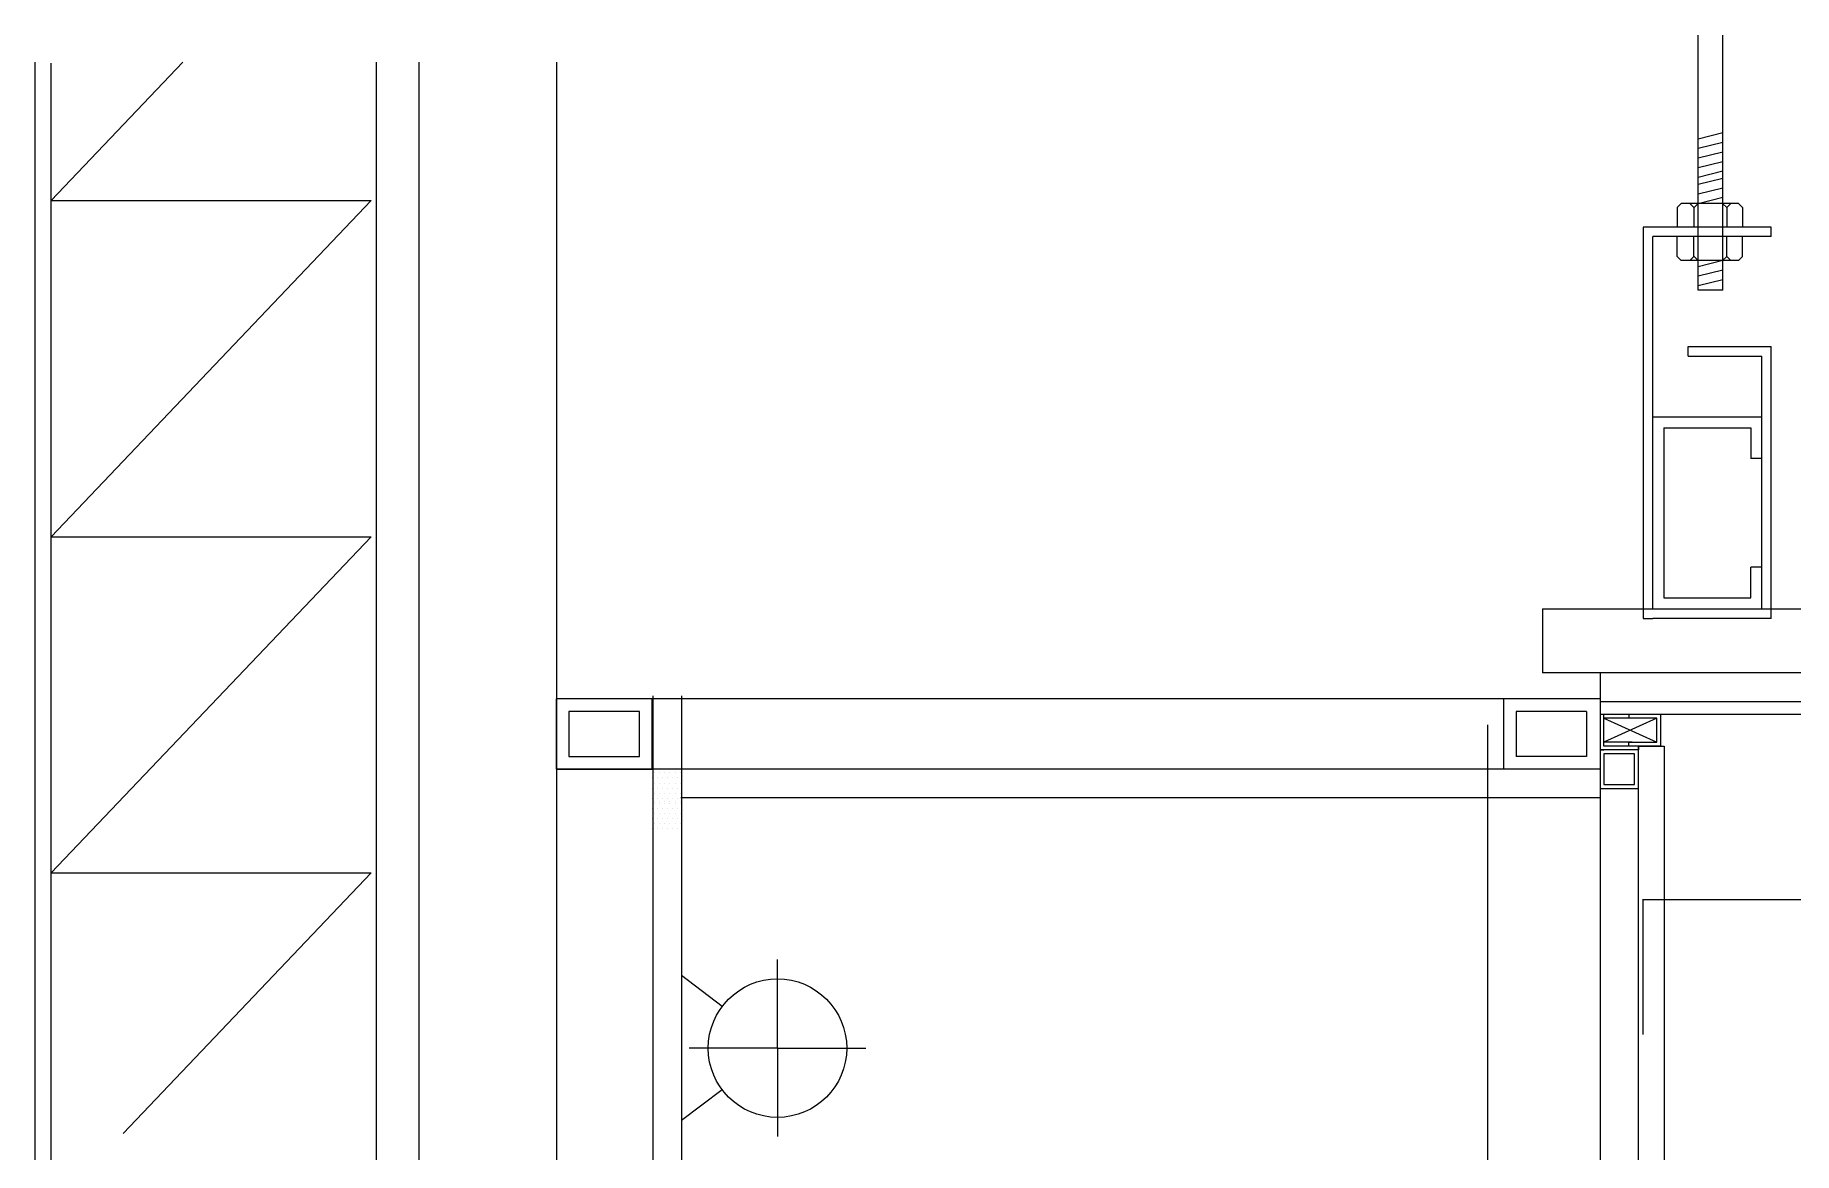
# Model space of a CAD drawing. Header units: metres. Extents: x 179535 to 180682, y 160703 to 163092.
# Drawn here: x 179536 to 180086, y 162742 to 163092 of the extents above; entities that cross this region are included whole.
import ezdxf

# ---------------------------------------------------------------- set-up
doc = ezdxf.new("R2010")
doc.units = ezdxf.units.M
for name, color, linetype in [('00', 251, 'Continuous'), ('0节点3', 3, 'Continuous'), ('0节点4', 1, 'Continuous'), ('10', 8, 'Continuous'), ('12', 1, 'Continuous'), ('18', 4, 'Continuous'), ('3', 2, 'Continuous'), ('5', 3, 'Continuous'), ('7', 7, 'Continuous'), ('家具外线', 1, 'Continuous')]:
    doc.layers.add(name, color=color, linetype=linetype)
doc.dimstyles.get("Standard").update_dxf_attribs({"dimtxt": 2.5, "dimasz": 2.5, "dimexe": 1.25, "dimexo": 0.625, "dimtad": 1, "dimcen": 2.5, "dimazin": 3, "dimtfac": 1, "dimtmove": 0, "dimatfit": 3})

# ---------------------------------------------------------------- blocks, each defined once
blk = doc.blocks.new('_CLOSEDFILLED')
at = {"color": 0, "linetype": 'BYBLOCK'}
blk.add_solid([(-1, 0.2), (0, 0), (-1, -0.2)], dxfattribs=at)
blk = doc.blocks.new('*D8')
for p, q in [((180137.35, 162821.37), (180038.6, 162821.37)), ((180038.85, 162779.28), (180038.85, 162821.37)), ((180239.1, 162821.37), (180140.35, 162821.37)), ((180238.85, 162779.28), (180238.85, 162821.37))]:
    blk.add_line(p, q)
at = {"layer": 'Defpoints'}
for p in [(180238.85, 162821.37), (180038.85, 162779.28), (180238.85, 162779.28)]:
    blk.add_point(p, dxfattribs=at)
at = {"layer": '7', "xscale": 0.25, "yscale": 0.25}
blk.add_blockref('_CLOSEDFILLED', (180038.85, 162821.37), dxfattribs=at)
at = {"layer": '7', "xscale": 0.25, "yscale": 0.25, "rotation": 180}
blk.add_blockref('_CLOSEDFILLED', (180238.85, 162821.37), dxfattribs=at)
at = {"layer": '7', "insert": (180138.85, 162821.37), "char_height": 1, "attachment_point": 5}
blk.add_mtext('200', dxfattribs=at)

msp = doc.modelspace()

# ---------------------------------------------------------------- linework, layer by layer
at = {"layer": '00'}
for p, q in [((179990.34, 162462.94, -7.23), (179990.34, 162876.09, -7.17)), ((180043.16, 162878.08), (180026.55, 162870.6)), ((180043.16, 162878.08), (180026.56, 162878.08)), ((180026.56, 162878.08), (180043.16, 162870.6)), ((180035.38, 162870.6), (180026.55, 162870.6)), ((179729.16, 162859.45, 1.25), (179729.16, 162859.45, 1.25)), ((179729.96, 162861.04, 1.25), (179729.96, 162861.04, 1.25)), ((179730.75, 162859.45, 1.25), (179730.75, 162859.45, 1.25)), ((179731.55, 162861.04, 1.25), (179731.55, 162861.04, 1.25)), ((179732.34, 162859.45, 1.25), (179732.34, 162859.45, 1.25)), ((179733.13, 162861.04, 1.25), (179733.13, 162861.04, 1.25)), ((179733.93, 162859.45, 1.25), (179733.93, 162859.45, 1.25)), ((179734.72, 162861.04, 1.25), (179734.72, 162861.04, 1.25)), ((179735.51, 162859.45, 1.25), (179735.51, 162859.45, 1.25)), ((179736.31, 162861.04, 1.25), (179736.31, 162861.04, 1.25)), ((179737.1, 162859.45, 1.25), (179737.1, 162859.45, 1.25)), ((179737.9, 162861.04, 1.25), (179737.9, 162861.04, 1.25)), ((179729.16, 162856.28, 1.25), (179729.16, 162856.28, 1.25)), ((179729.96, 162857.86, 1.25), (179729.96, 162857.86, 1.25)), ((179729.96, 162854.69, 1.25), (179729.96, 162854.69, 1.25)), ((179730.75, 162856.28, 1.25), (179730.75, 162856.28, 1.25)), ((179731.55, 162857.86, 1.25), (179731.55, 162857.86, 1.25)), ((179731.55, 162854.69, 1.25), (179731.55, 162854.69, 1.25)), ((179732.34, 162856.28, 1.25), (179732.34, 162856.28, 1.25)), ((179733.13, 162857.86, 1.25), (179733.13, 162857.86, 1.25)), ((179733.13, 162854.69, 1.25), (179733.13, 162854.69, 1.25)), ((179733.93, 162856.28, 1.25), (179733.93, 162856.28, 1.25)), ((179734.72, 162857.86, 1.25), (179734.72, 162857.86, 1.25)), ((179734.72, 162854.69, 1.25), (179734.72, 162854.69, 1.25)), ((179735.51, 162856.28, 1.25), (179735.51, 162856.28, 1.25)), ((179736.31, 162857.86, 1.25), (179736.31, 162857.86, 1.25)), ((179736.31, 162854.69, 1.25), (179736.31, 162854.69, 1.25)), ((179737.1, 162856.28, 1.25), (179737.1, 162856.28, 1.25)), ((179737.9, 162857.86, 1.25), (179737.9, 162857.86, 1.25)), ((179737.9, 162854.69, 1.25), (179737.9, 162854.69, 1.25)), ((179729.16, 162853.1, 1.25), (179729.16, 162853.1, 1.25)), ((179729.16, 162849.93, 1.25), (179729.16, 162849.93, 1.25)), ((179729.96, 162851.99, 1.25), (179729.96, 162851.99, 1.25)), ((179729.96, 162851.51, 1.25), (179729.96, 162851.51, 1.25)), ((179729.96, 162848.34, 1.25), (179729.96, 162848.34, 1.25)), ((179730.75, 162853.1, 1.25), (179730.75, 162853.1, 1.25)), ((179730.75, 162849.93, 1.25), (179730.75, 162849.93, 1.25)), ((179731.55, 162851.99, 1.25), (179731.55, 162851.99, 1.25)), ((179731.55, 162851.51, 1.25), (179731.55, 162851.51, 1.25)), ((179731.55, 162848.34, 1.25), (179731.55, 162848.34, 1.25)), ((179732.34, 162853.1, 1.25), (179732.34, 162853.1, 1.25)), ((179732.34, 162849.93, 1.25), (179732.34, 162849.93, 1.25)), ((179733.13, 162851.99, 1.25), (179733.13, 162851.99, 1.25)), ((179733.13, 162851.51, 1.25), (179733.13, 162851.51, 1.25)), ((179733.13, 162848.34, 1.25), (179733.13, 162848.34, 1.25)), ((179733.93, 162853.1, 1.25), (179733.93, 162853.1, 1.25)), ((179733.93, 162849.93, 1.25), (179733.93, 162849.93, 1.25)), ((179734.72, 162851.99, 1.25), (179734.72, 162851.99, 1.25)), ((179734.72, 162851.51, 1.25), (179734.72, 162851.51, 1.25)), ((179734.72, 162848.34, 1.25), (179734.72, 162848.34, 1.25)), ((179735.51, 162853.1, 1.25), (179735.51, 162853.1, 1.25)), ((179735.51, 162849.93, 1.25), (179735.51, 162849.93, 1.25)), ((179736.31, 162851.99, 1.25), (179736.31, 162851.99, 1.25)), ((179736.31, 162851.51, 1.25), (179736.31, 162851.51, 1.25)), ((179736.31, 162848.34, 1.25), (179736.31, 162848.34, 1.25)), ((179737.1, 162853.1, 1.25), (179737.1, 162853.1, 1.25)), ((179737.1, 162849.93, 1.25), (179737.1, 162849.93, 1.25)), ((179737.9, 162851.99, 1.25), (179737.9, 162851.99, 1.25)), ((179737.9, 162851.51, 1.25), (179737.9, 162851.51, 1.25)), ((179737.9, 162848.34, 1.25), (179737.9, 162848.34, 1.25)), ((179729.16, 162846.75, 1.25), (179729.16, 162846.75, 1.25)), ((179729.16, 162843.58, 1.25), (179729.16, 162843.58, 1.25)), ((179729.96, 162845.16, 1.25), (179729.96, 162845.16, 1.25)), ((179730.75, 162846.75, 1.25), (179730.75, 162846.75, 1.25)), ((179730.75, 162843.58, 1.25), (179730.75, 162843.58, 1.25)), ((179731.55, 162845.16, 1.25), (179731.55, 162845.16, 1.25)), ((179732.34, 162846.75, 1.25), (179732.34, 162846.75, 1.25)), ((179732.34, 162843.58, 1.25), (179732.34, 162843.58, 1.25)), ((179733.13, 162845.16, 1.25), (179733.13, 162845.16, 1.25)), ((179733.93, 162846.75, 1.25), (179733.93, 162846.75, 1.25)), ((179733.93, 162843.58, 1.25), (179733.93, 162843.58, 1.25)), ((179734.72, 162845.16, 1.25), (179734.72, 162845.16, 1.25)), ((179735.51, 162846.75, 1.25), (179735.51, 162846.75, 1.25)), ((179735.51, 162843.58, 1.25), (179735.51, 162843.58, 1.25)), ((179736.31, 162845.16, 1.25), (179736.31, 162845.16, 1.25)), ((179737.1, 162846.75, 1.25), (179737.1, 162846.75, 1.25)), ((179737.1, 162843.58, 1.25), (179737.1, 162843.58, 1.25)), ((179737.9, 162845.16, 1.25), (179737.9, 162845.16, 1.25))]:
    msp.add_line(p, q, dxfattribs=at)
at = {"layer": '0节点3'}
for p, q in [((180025.41, 162884.19, -6.84), (179699.15, 162884.2, 1.25)), ((179729.35, 162885.09, -5.61), (179729.35, 162462.94, -5.67)), ((179738.35, 162885.09, -5.81), (179738.35, 162462.94, -5.86)), ((179995.15, 162884.19, 0.15), (179995.16, 162862.19, -0.04)), ((180021.15, 162880.2, 0.1), (179999.15, 162880.2, 0.09)), ((179999.15, 162880.2, 0.04), (179999.15, 162866.19, -0.04)), ((180021.14, 162880.2, 0.04), (180021.14, 162866.19, -0.04)), ((180021.15, 162866.19, -0.04), (179999.15, 162866.19, -0.04)), ((180037.15, 162869.4), (180045.35, 162869.4)), ((180037.35, 162462.95, -6.53), (180037.35, 162869.4, -6.48)), ((180045.35, 162869.4), (180045.35, 162462.94, -6.86)), ((180025.15, 162862.2, -0.41), (179699.15, 162862.2, 1.25)), ((180025.15, 162853.2, -0.41), (179738.15, 162853.21, 1.08))]:
    msp.add_line(p, q, dxfattribs=at)
for points in [[(179699.15, 162862.2), (179729.15, 162862.2), (179729.15, 162884.2), (179699.15, 162884.2)], [(179703.15, 162866.2), (179725.15, 162866.2), (179725.15, 162880.2), (179703.15, 162880.2)]]:
    msp.add_lwpolyline(points, close=True, dxfattribs=at)
at = {"layer": '0节点4'}
for p, q in [((179541.38, 162462.94, -5.67), (179541.38, 163082.81, -5.67)), ((179656.35, 162724.03, -5.67), (179656.35, 163083.1, -5.67)), ((179699.35, 162462.94, -5.67), (179699.35, 163083.1, -5.67))]:
    msp.add_line(p, q, dxfattribs=at)
at = {"layer": '10'}
for p, q in [((179541.35, 163039.85, -5.67), (179582.53, 163083.1, -5.67)), ((179541.35, 162934.83, -5.67), (179641.35, 163039.85, -5.67)), ((179541.35, 163039.85, -5.67), (179641.35, 163039.85, -5.67)), ((179541.35, 162829.82, -5.67), (179641.35, 162934.83, -5.67)), ((179541.35, 162934.83, -5.67), (179641.35, 162934.83, -5.67)), ((179541.35, 162829.82, -5.67), (179641.35, 162829.82, -5.67)), ((179563.8, 162748.37, -5.67), (179641.35, 162829.82, -5.67))]:
    msp.add_line(p, q, dxfattribs=at)
at = {"layer": '12'}
for p, q in [((180055.98, 163011.84, -6.92), (180055.98, 163091.55, -6.92)), ((180063.72, 163011.84, -6.92), (180063.72, 163091.55, -6.92)), ((180055.98, 163059.18, -6.92), (180063.72, 163061.09, -6.92)), ((180055.98, 163056.19, -6.92), (180063.72, 163058.1, -6.92)), ((180055.98, 163053.2, -6.92), (180063.72, 163055.1, -6.92)), ((180055.98, 163050.2, -6.92), (180063.72, 163052.11, -6.92)), ((180055.98, 163047.21, -6.92), (180063.72, 163049.12, -6.92)), ((180055.98, 163044.97, -6.92), (180063.72, 163046.88, -6.92)), ((180055.98, 163041.98, -6.92), (180063.72, 163043.88, -6.92)), ((180055.98, 163038.98, -6.92), (180063.72, 163040.89, -6.92)), ((180049.47, 163037.71, -6.92), (180050.75, 163038.98, -6.92)), ((180049.47, 163037.71, -6.92), (180049.47, 163031.59, -6.92)), ((180068.64, 163038.98, -6.92), (180050.75, 163038.98, -6.92)), ((180053.43, 163038.98, -6.92), (180054.7, 163037.71, -6.92)), ((180054.7, 163037.71, -6.92), (180054.7, 163031.59, -6.92)), ((180054.73, 163037.71, -6.92), (180056.01, 163038.98, -6.92)), ((180063.67, 163038.98, -6.92), (180064.94, 163037.71, -6.92)), ((180064.94, 163037.71, -6.92), (180064.94, 163031.59, -6.92)), ((180064.97, 163037.71, -6.92), (180066.24, 163038.98, -6.92)), ((180068.64, 163038.98, -6.92), (180069.92, 163037.71, -6.92)), ((180069.92, 163037.71, -6.92), (180069.92, 163031.59, -6.92)), ((180078.88, 163031.59, -6.92), (180038.88, 163031.59, -6.92)), ((180038.88, 163031.59, -6.92), (180038.88, 162909.28, -6.92)), ((180078.88, 163028.59, -6.92), (180078.88, 163031.59, -6.92)), ((180041.88, 162912.28, -6.92), (180041.88, 163028.59, -6.92)), ((180078.88, 163028.59, -6.92), (180041.88, 163028.59, -6.92)), ((180049.47, 163022.44, -6.92), (180049.47, 163028.59, -6.92)), ((180054.7, 163022.44, -6.92), (180054.7, 163028.59, -6.92)), ((180064.94, 163022.44, -6.92), (180064.94, 163028.59, -6.92)), ((180069.92, 163022.44, -6.92), (180069.92, 163028.59, -6.92)), ((180049.47, 163022.44, -6.92), (180050.75, 163021.16, -6.92)), ((180068.64, 163021.16, -6.92), (180050.75, 163021.16, -6.92)), ((180053.43, 163021.16, -6.92), (180054.7, 163022.44, -6.92)), ((180054.73, 163022.44, -6.92), (180056.01, 163021.16, -6.92)), ((180055.98, 163019.31, -6.92), (180063.72, 163021.22, -6.92)), ((180055.98, 163011.84, -6.92), (180055.98, 163021.19, -6.92)), ((180063.67, 163021.16, -6.92), (180064.94, 163022.44, -6.92)), ((180063.72, 163011.84, -6.92), (180063.72, 163021.22, -6.92)), ((180064.97, 163022.44, -6.92), (180066.24, 163021.16, -6.92)), ((180068.64, 163021.16, -6.92), (180069.92, 163022.44, -6.92)), ((180055.98, 163016.32, -6.92), (180063.72, 163018.22, -6.92)), ((180055.98, 163013.32, -6.92), (180063.72, 163015.23, -6.92)), ((180063.72, 163011.84, -6.92), (180055.98, 163011.84, -6.92)), ((180052.91, 162994.26, -6.92), (180078.88, 162994.26, -6.92)), ((180052.91, 162991.26, -6.92), (180052.91, 162994.26, -6.92)), ((180052.91, 162991.26, -6.92), (180075.88, 162991.26, -6.92)), ((180075.88, 162912.28, -6.92), (180075.88, 162991.26, -6.92)), ((180078.88, 162909.28, -6.92), (180078.88, 162994.26, -6.92)), ((180041.88, 162912.28, -6.92), (180041.88, 162972.29, -6.92)), ((180041.88, 162972.29, -6.92), (180075.88, 162972.29, -6.92)), ((180045.28, 162968.89, -6.92), (180072.48, 162968.89, -6.92)), ((180045.28, 162968.89, -6.92), (180045.28, 162915.68, -6.92)), ((180072.48, 162968.89, -6.92), (180072.48, 162959.27, -6.92)), ((180075.88, 162959.27, -6.92), (180072.48, 162959.27, -6.92)), ((180072.48, 162915.68, -6.92), (180072.48, 162925.3, -6.92)), ((180075.88, 162925.3, -6.92), (180072.48, 162925.3, -6.92)), ((180075.88, 162912.28, -6.92), (180075.88, 162925.3, -6.92)), ((180045.28, 162915.68, -6.92), (180072.48, 162915.68, -6.92)), ((180007.37, 162912.28, -6.92), (180371.85, 162912.28, -5.67)), ((180007.37, 162912.28, -6.92), (180007.37, 162892.28, -6.92)), ((180038.88, 162909.28, -6.92), (180041.88, 162909.28, -6.92)), ((180041.88, 162912.28, -6.92), (180073.99, 162912.28, -6.92)), ((180041.88, 162912.28, -6.92), (180075.88, 162912.28, -6.92)), ((180078.88, 162909.28, -6.92), (180041.88, 162909.28, -6.92)), ((180371.85, 162892.28, -5.67), (180007.37, 162892.28, -6.92))]:
    msp.add_line(p, q, dxfattribs=at)
at = {"layer": '18'}
for p, q in [((179536.35, 162462.94, -5.67), (179536.35, 163083.1, -5.67)), ((179642.96, 163083.1, -5.67), (179642.96, 162462.94, -5.67))]:
    msp.add_line(p, q, dxfattribs=at)
at = {"layer": '3'}
msp.add_line((180358.85, 162879.28, -5.67), (180025.4, 162879.28, -7), dxfattribs=at)
at = {"layer": '5'}
msp.add_line((180371.85, 162883.28, -5.67), (180025.41, 162883.28, -6.99), dxfattribs=at)
at = {"layer": '家具外线'}
for p, q in [((180025.36, 162892.28, -6.86), (180025.35, 162868.2, -5.61)), ((180026.55, 162869.4, -5.61), (180026.56, 162879.28, -6.99)), ((180025.35, 162875.76, -5.61), (180025.35, 162462.94, -5.67)), ((180025.35, 162868.2, -5.61), (180026.55, 162868.2, -5.61)), ((180037.35, 162868.2, -5.61), (180025.35, 162868.2, -5.61)), ((180025.35, 162868.2, -5.61), (180025.35, 162856.2, -5.61)), ((180037.35, 162869.4, -5.61), (180026.55, 162869.4, -5.61)), ((180026.55, 162867, -5.61), (180026.55, 162857.4, -5.61)), ((180036.15, 162867, -5.61), (180026.55, 162867, -5.61)), ((180036.15, 162857.4, -5.61), (180036.15, 162867, -5.61)), ((180037.35, 162869.4, -5.61), (180037.35, 162868.2, -5.61)), ((180037.35, 162856.2, -5.61), (180037.35, 162868.2, -5.61)), ((180025.35, 162856.2, -5.61), (180037.35, 162856.2, -5.61)), ((180026.55, 162857.4, -5.61), (180036.15, 162857.4, -5.61)), ((179768.32, 162775.02, -4.63), (179768.32, 162802.67, -4.63)), ((179751.05, 162788.08, -5.38), (179738.35, 162797.68, -5.38)), ((179768.32, 162775.02, -4.63), (179740.68, 162775.02, -4.63)), ((179768.32, 162775.02, -4.63), (179795.96, 162775.02, -4.63)), ((179768.32, 162775.02, -4.63), (179768.32, 162747.38, -4.63)), ((179751.05, 162761.97, -4.63), (179738.35, 162752.37, -4.63))]:
    msp.add_line(p, q, dxfattribs=at)
for points in [[(180044.35, 162869.4), (180044.35, 162879.28), (180034.38, 162879.28), (180034.38, 162878.08)], [(180044.35, 162869.4), (180034.38, 162869.4), (180034.38, 162870.6), (180043.16, 162870.6), (180043.16, 162878.08), (180034.38, 162878.08)]]:
    msp.add_lwpolyline(points, dxfattribs=at)
msp.add_circle((179768.32, 162775.02, -4.63), 21.64, dxfattribs=at)

# ---------------------------------------------------------------- dimensions: what is measured, and where the dimension line sits
at = {"layer": '7'}
dim = msp.add_linear_dim(base=(180238.85, 162821.37), p1=(180238.85, 162779.28, -5.67), p2=(180038.85, 162779.28, -5.67), dimstyle='Standard', dxfattribs=at)
dim.commit()
dim.dimension.update_dxf_attribs({"geometry": '*D8', "text_midpoint": (180138.85, 162821.37)})

doc.saveas('drawing.dxf')
